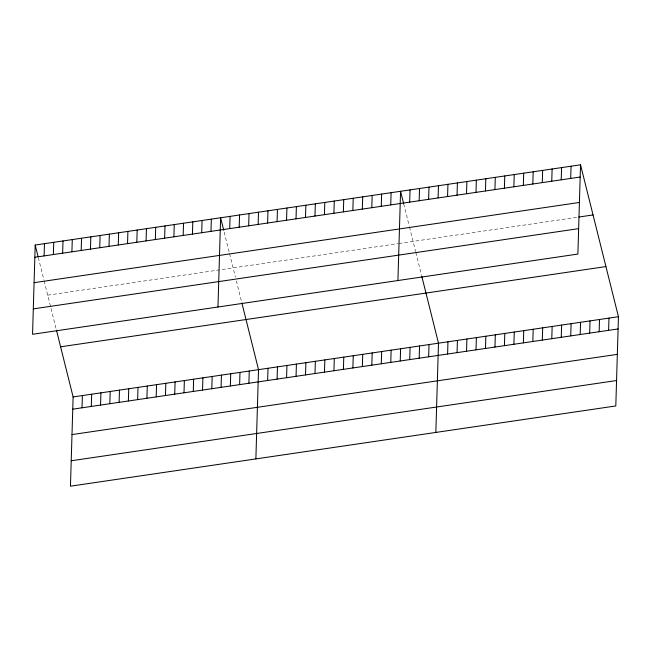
<?xml version="1.0" encoding="UTF-8"?>
<svg xmlns="http://www.w3.org/2000/svg" width="651" height="651" viewBox="0 0 651 651"><rect width="100%" height="100%" fill="white"/><g stroke="black" fill="none" stroke-linecap="round" stroke-linejoin="round"><path stroke-width="0.49" stroke-dasharray="3.25 2.44" d="M47.71 295.172L397.932 243.645M398.876 243.507L577.893 217.174M403.701 203.82L409.284 226.198M409.512 227.093L415.615 251.563M415.851 252.482L421.604 275.536M224.188 232.09L229.323 252.678M229.551 253.573L235.426 277.114M236.346 280.801L241.643 302.015M38.328 257.576L43.91 279.954M44.138 280.85L56.23 329.292"/><path stroke-width="0.98" d="M35.195 245.045L32.55 334.288L577.885 254.061L580.537 164.817L35.195 245.045L38.1 256.681M44.105 255.908L44.471 243.677M53.374 254.541L53.74 242.318M62.651 253.182L63.009 240.951M71.919 251.815L72.285 239.584M56.458 330.212L73.115 396.939L70.463 486.183L615.805 405.955L618.45 316.712L580.537 164.817M81.188 250.456L81.554 238.225M82.018 407.811L82.384 395.58M90.456 249.089L90.823 236.858M91.295 406.444L91.653 394.213M99.733 247.722L100.091 235.499M100.563 405.077L100.929 392.854M109.002 246.363L109.368 234.132M109.832 403.718L110.198 391.487M118.27 244.996L118.637 232.765M119.109 402.351L119.467 390.12M127.539 243.637L127.905 231.406M128.377 400.992L128.735 388.761M136.816 242.27L137.174 230.039M137.646 399.624L138.012 387.394M146.084 240.903L146.451 228.68M146.914 398.257L147.281 386.027M155.353 239.544L155.719 227.313M156.191 396.898L156.549 384.668M164.63 238.176L164.988 225.946M165.46 395.531L165.818 383.301M173.898 236.818L174.256 224.587M174.728 394.164L175.095 381.942M183.167 235.45L183.533 223.22M183.997 392.805L184.363 380.575M192.436 234.083L192.802 221.853M193.274 391.438L193.632 379.207M201.712 232.724L202.07 220.494M202.542 390.079L202.9 377.849M210.981 231.357L211.339 219.127M211.811 388.712L212.177 376.481M217.963 307.012L220.616 217.768L223.741 230.299M221.08 387.345L221.446 375.122M229.722 228.599L230.088 216.368M230.356 385.986L230.714 373.755M239.194 227.207L239.56 214.976M239.625 384.619L239.983 372.388M248.666 225.816L249.024 213.585M248.894 383.26L249.26 371.029M258.138 224.424L258.496 212.193M255.876 458.906L258.528 369.662L241.871 302.935M267.61 223.024L267.968 210.794M267.634 380.501L268 368.271M277.082 221.633L277.44 209.402M277.106 379.11L277.472 366.879M286.554 220.241L286.912 208.011M286.578 377.71L286.945 365.488M296.026 218.85L296.384 206.619M296.05 376.319L296.417 364.088M305.498 217.45L305.856 205.228M305.522 374.927L305.889 362.697M314.97 216.059L315.328 203.828M314.994 373.536L315.361 361.305M324.434 214.667L324.8 202.437M324.467 372.136L324.833 359.913M333.906 213.276L334.272 201.045M333.939 370.745L334.305 358.514M343.378 211.876L343.744 199.654M343.411 369.353L343.777 357.122M352.85 210.485L353.216 198.254M352.883 367.961L353.241 355.731M362.322 209.093L362.688 196.862M362.355 366.562L362.713 354.339M371.794 207.702L372.16 195.471M371.827 365.17L372.185 352.94M381.266 206.302L381.632 194.079M381.299 363.779L381.657 351.548M390.738 204.91L391.105 192.68M390.771 362.387L391.129 350.157M397.924 280.532L400.577 191.288L403.701 203.82M400.243 360.988L400.601 348.765M409.682 202.127L410.049 189.897M409.715 359.596L410.073 347.365M419.154 200.728L419.521 188.505M419.179 358.205L419.545 345.974M428.627 199.336L428.993 187.106M428.651 356.813L429.017 344.582M438.099 197.945L438.457 185.714M435.844 432.435L438.489 343.191L421.832 276.463M447.571 196.553L447.929 184.323M447.595 354.022L447.961 341.791M457.043 195.162L457.401 182.931M457.067 352.63L457.433 340.4M466.515 193.762L466.873 181.531M466.539 351.239L466.905 339.008M475.987 192.37L476.345 180.14M476.011 349.847L476.377 337.617M485.459 190.979L485.817 178.748M485.483 348.448L485.849 336.225M494.931 189.587L495.289 177.357M494.955 347.056L495.321 334.826M504.395 188.188L504.761 175.965M504.427 345.665L504.794 333.434M513.867 186.796L514.233 174.566M513.899 344.273L514.266 332.043M523.339 185.405L523.705 173.174M523.371 342.874L523.738 330.651M532.811 184.013L533.177 171.783M532.843 341.482L533.202 329.251M542.283 182.614L542.649 170.391M542.316 340.091L542.674 327.86M551.755 181.222L552.121 168.991M551.788 338.699L552.146 326.468M561.227 179.831L561.593 167.6M561.26 337.299L561.618 325.077M570.699 178.439L571.065 166.208M570.732 335.908L571.09 323.677M580.204 334.516L580.562 322.286M589.676 333.125L590.034 320.894M599.148 331.725L599.506 319.503M608.612 330.334L608.978 318.103M34.837 257.275L580.171 177.039M34.08 282.689L579.414 202.461M578.837 217.027L593.045 214.944M33.307 308.875L578.641 228.639M60.6 346.812L605.935 266.584M73.115 396.939L618.45 316.712M72.749 409.17L618.084 328.942M72.001 434.583L617.335 354.356M71.219 460.77L616.554 380.542"/></g></svg>
